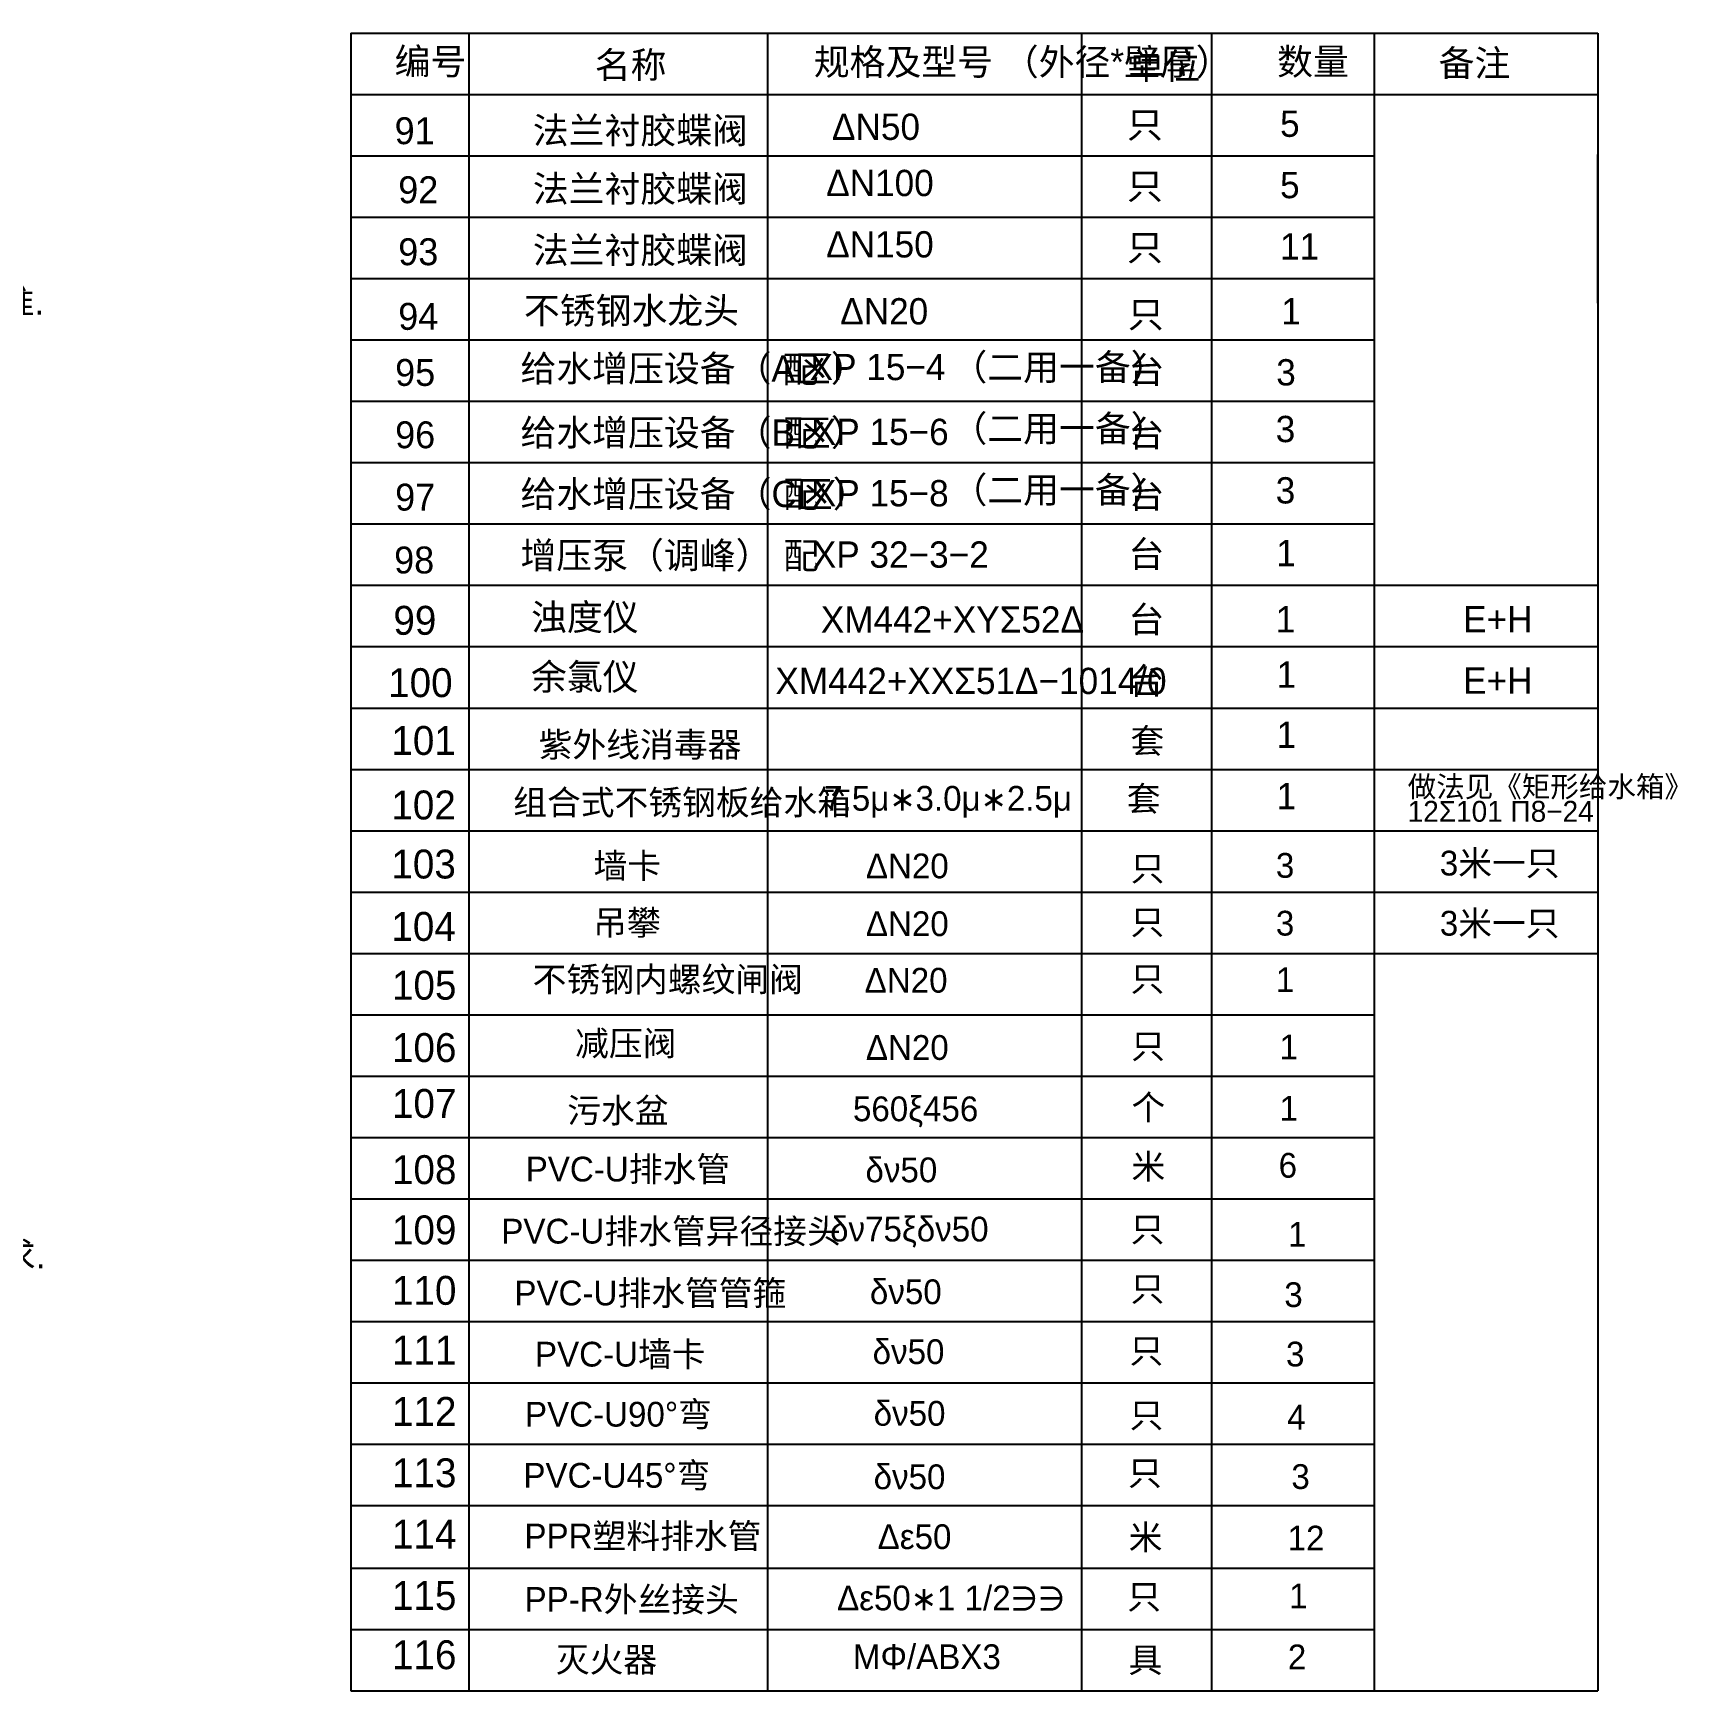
# Model space of a CAD drawing. Header units: millimetres. Extents: x 10779125 to 11142123, y -372083 to -144871.
# Drawn here: x 10981780 to 11004481, y -339208 to -316329 of the extents above; entities that cross this region are included whole.
import ezdxf

# ---------------------------------------------------------------- set-up
doc = ezdxf.new("R2010")
doc.units = ezdxf.units.MM
doc.header["$LTSCALE"] = 1000
doc.header["$MEASUREMENT"] = 0
doc.layers.add('低压管', color=7, linetype='CONTINUOUS')
doc.styles.get("Standard").update_dxf_attribs({"font": 'symbol.ttf'})

msp = doc.modelspace()

# ---------------------------------------------------------------- linework, layer by layer
at = {"layer": '低压管'}
for p, q in [((10986165.1, -316329.1), (10986165.1, -334110.3)), ((10986165.1, -316329.1), (11003378.2, -316329.1)), ((10987792.5, -316329.1), (10987792.5, -317175.9)), ((10991917.3, -316329.1), (10991917.3, -317175.9)), ((10991917.3, -316329.1), (10991917.3, -317175.9)), ((10996251.2, -316329.1), (10996251.2, -317175.9)), ((10996251.2, -316329.1), (10996251.2, -317175.9)), ((10998042.6, -316329.1), (10998042.6, -317175.9)), ((11000291.6, -316329.1), (11000291.6, -317175.9)), ((11000291.6, -316329.1), (11000291.6, -317175.9)), ((11003378.2, -316329.1), (11003378.2, -322919.9)), ((10986165.1, -317175.9), (11003378.2, -317175.9)), ((10986165.1, -317175.9), (10999855.3, -317175.9)), ((10986165.1, -317175.9), (10999855.3, -317175.9)), ((10986165.1, -317175.9), (10999855.3, -317175.9)), ((10986165.1, -317175.9), (11003378.2, -317175.9)), ((10986165.1, -317175.9), (11003378.2, -317175.9)), ((10986165.1, -317175.9), (11003378.2, -317175.9)), ((10986165.1, -317175.9), (11000291.6, -317175.9)), ((10986165.1, -317175.9), (11003378.2, -317175.9)), ((10987792.5, -317175.9), (10987792.5, -331179.1)), ((10991917.3, -317175.9), (10991917.3, -329485.6)), ((10996251.2, -317175.9), (10996251.2, -329485.6)), ((10998042.6, -317175.9), (10998042.6, -329485.6)), ((11000291.6, -317175.9), (11000291.6, -339207.6)), ((11003378.2, -320057.9), (11003378.2, -318005.5)), ((10986165.1, -318022.6), (11000291.6, -318022.6)), ((10986165.1, -318022.6), (11000291.6, -318022.6)), ((10986165.1, -318869.3), (11000291.6, -318869.3)), ((10986165.1, -319716), (11000291.6, -319716)), ((10986165.1, -319716), (11000291.6, -319716)), ((10986165.1, -320562.7), (11000291.6, -320562.7)), ((10986165.1, -320562.7), (11000291.6, -320562.7)), ((10986165.1, -321409.5), (11000291.6, -321409.5)), ((10986165.1, -321409.5), (11000291.6, -321409.5)), ((11003378.2, -322090.2), (11003378.2, -334110.3)), ((10986165.1, -322256.2), (11000291.6, -322256.2)), ((10986165.1, -322256.2), (11000291.6, -322256.2)), ((10986165.1, -322256.2), (11000291.6, -322256.2)), ((10986165.1, -322256.2), (11000291.6, -322256.2)), ((10986165.1, -322256.2), (11000291.6, -322256.2)), ((10986165.1, -322256.2), (11000291.6, -322256.2)), ((10986165.1, -322256.2), (11000291.6, -322256.2)), ((10986165.1, -322256.2), (11000291.6, -322256.2)), ((10986165.1, -322256.2), (11000291.6, -322256.2)), ((10986165.1, -322256.2), (11000291.6, -322256.2)), ((10986165.1, -322256.2), (11000291.6, -322256.2)), ((10986165.1, -322256.2), (11000291.6, -322256.2)), ((10986165.1, -322256.2), (11000291.6, -322256.2)), ((10986165.1, -323102.9), (11000291.6, -323102.9)), ((10986165.1, -323949.6), (11003378.2, -323949.6)), ((10986165.1, -324796.3), (11003378.2, -324796.3)), ((10986165.1, -324796.3), (11003378.2, -324796.3)), ((10986165.1, -324796.3), (11003378.2, -324796.3)), ((10986165.1, -324796.3), (11003378.2, -324796.3)), ((10986165.1, -324796.3), (11003378.2, -324796.3)), ((10986165.1, -324796.3), (11003378.2, -324796.3)), ((10986165.1, -324796.3), (11003378.2, -324796.3)), ((10986165.1, -324796.3), (11003378.2, -324796.3)), ((10986165.1, -324796.3), (11003378.2, -324796.3)), ((10986165.1, -324796.3), (11003378.2, -324796.3)), ((10986165.1, -324796.3), (11003378.2, -324796.3)), ((10986165.1, -324796.3), (11003378.2, -324796.3)), ((10986165.1, -324796.3), (11003378.2, -324796.3)), ((10986165.1, -325643.1), (11003378.2, -325643.1)), ((10986165.1, -325643.1), (11003378.2, -325643.1)), ((10986165.1, -325643.1), (11003378.2, -325643.1)), ((10986165.1, -325643.1), (11003378.2, -325643.1)), ((10986165.1, -325643.1), (11003378.2, -325643.1)), ((10986165.1, -325643.1), (11003378.2, -325643.1)), ((10986165.1, -325643.1), (11003378.2, -325643.1)), ((10986165.1, -325643.1), (11003378.2, -325643.1)), ((10986165.1, -325643.1), (11003378.2, -325643.1)), ((10986165.1, -325643.1), (11003378.2, -325643.1)), ((10986165.1, -325643.1), (11003378.2, -325643.1)), ((10986165.1, -325643.1), (11003378.2, -325643.1)), ((10986165.1, -325643.1), (11003378.2, -325643.1)), ((10986165.1, -326489.8), (11003378.2, -326489.8)), ((10987792.5, -326489.8), (10987792.5, -329876.7)), ((10986165.1, -327336.5), (11003378.2, -327336.5)), ((10986165.1, -327336.5), (11003378.2, -327336.5)), ((10986165.1, -328183.2), (11003378.2, -328183.2)), ((10986165.1, -329029.9), (11003378.2, -329029.9)), ((10987792.5, -329485.6), (10987792.5, -334110.3)), ((10991917.3, -329485.6), (10991917.3, -334110.3)), ((10996251.2, -329485.6), (10996251.2, -334110.3)), ((10998042.6, -329485.6), (10998042.6, -334110.3)), ((10986165.1, -329876.7), (11000291.6, -329876.7)), ((10986165.1, -330723.4), (11000291.6, -330723.4)), ((10998042.6, -331399.8), (10998042.6, -337497.1)), ((10986165.1, -331570.1), (11000291.6, -331570.1)), ((10986165.1, -331570.1), (11000291.6, -331570.1)), ((10991917.3, -331570.1), (10991917.3, -337497.1)), ((10996251.2, -331570.1), (10996251.2, -337497.1)), ((10986165.1, -332416.8), (10986165.1, -339207.6)), ((10986165.1, -332416.8), (11000291.6, -332416.8)), ((10987792.5, -332416.8), (10987792.5, -335803.7)), ((10991917.3, -332416.8), (10991917.3, -339207.6)), ((10991917.3, -332416.8), (10991917.3, -339207.6)), ((10996251.2, -332416.8), (10996251.2, -339207.6)), ((10996251.2, -332416.8), (10996251.2, -339207.6)), ((10998042.6, -332416.8), (10998042.6, -339207.6)), ((10998042.6, -332416.8), (10998042.6, -339207.6)), ((11003378.2, -332433.9), (11003378.2, -339207.6)), ((10986165.1, -333263.5), (11000291.6, -333263.5)), ((10996251.2, -333280.6), (10996251.2, -334974)), ((10996251.2, -333280.6), (10996251.2, -334974)), ((10998042.6, -333280.6), (10998042.6, -334974)), ((10998042.6, -333280.6), (10998042.6, -334974)), ((10986165.1, -334110.3), (11000291.6, -334110.3)), ((10986165.1, -334110.3), (11000291.6, -334110.3)), ((10986165.1, -334957), (11000291.6, -334957)), ((10986165.1, -334957), (11000291.6, -334957)), ((10986165.1, -335803.7), (11000291.6, -335803.7)), ((10986165.1, -335803.7), (11000291.6, -335803.7)), ((10987792.5, -335820.7), (10987792.5, -339207.6)), ((10986165.1, -336650.4), (11000291.6, -336650.4)), ((10986165.1, -337514.2), (11000291.6, -337514.2)), ((10986165.1, -337514.2), (11000291.6, -337514.2)), ((10986165.1, -338360.9), (11000291.6, -338360.9)), ((10986165.1, -338360.9), (11000291.6, -338360.9)), ((10987792.5, -338360.9), (10987792.5, -339207.6)), ((10986165.1, -339207.6), (11003378.2, -339207.6)), ((10986165.1, -339207.6), (11003378.2, -339207.6))]:
    msp.add_line(p, q, dxfattribs=at)

# ---------------------------------------------------------------- texts
for s, height, p in [('编号', 362.88, (10986768.2, -316900)), ('名称', 362.88, (10989531, -316948.8)), ('规格及型号 （外径*壁厚）', 362.88, (10992554, -316907.7)), ('单位', 362.88, (10996897.5, -316964.4)), ('数量', 362.88, (10998949.8, -316903.5)), ('备注', 362.88, (11001179.3, -316923.4)), ('91', 371.21, (10986769.3, -317861.4)), ('法兰衬胶蝶阀', 362.88, (10988676.2, -317853.1)), ('DN50', 362.88, (10992806.2, -317802.7)), ('只', 362.9, (10996877.7, -317773.8)), ('5', 362.9, (10998990.4, -317760.3)), ('法兰衬胶蝶阀', 362.88, (10988676.2, -318657.8)), ('DN100', 362.88, (10992725.6, -318578.3)), ('92', 371.21, (10986819.2, -318676.2)), ('只', 362.9, (10996877.7, -318620.5)), ('5', 362.9, (10998990.4, -318607)), ('法兰衬胶蝶阀', 362.88, (10988676.2, -319504.5)), ('DN150', 362.88, (10992725.6, -319425)), ('只', 362.9, (10996877.7, -319467.2)), ('11', 362.88, (10998990.4, -319453.7)), ('93', 371.21, (10986819.2, -319531.7)), ('考,以厂家实际到货为准.', 351.674, (10976872.4, -320214.6)), ('94', 371.21, (10986819.2, -320423.5)), ('不锈钢水龙头', 362.88, (10988553.5, -320338.8)), ('DN20  ', 362.88, (10992919.8, -320349.4)), ('只', 362.9, (10996889.4, -320391.2)), ('1', 362.9, (10999007, -320348.7)), ('给水增压设备（A区）', 362.88, (10988505.8, -321138)), ('配', 362.9, (10992123.4, -321149.8)), ('CR 15-4', 362.88, (10992497.3, -321118.3)), ('（二用一备）', 362.88, (10994454.1, -321119.4)), ('台', 362.9, (10996897.5, -321158.8)), ('95', 371.21, (10986776.4, -321197.5)), ('3', 362.9, (10998937.4, -321191.5)), ('给水增压设备（B区）', 362.88, (10988505.8, -322023.3)), ('配', 362.9, (10992133.7, -322027.9)), ('CR 15-6', 362.88, (10992541.5, -322013.4)), ('（二用一备）', 362.88, (10994454.1, -321966.1)), ('台', 362.9, (10996897.5, -322036.7)), ('3', 362.9, (10998930, -321973.9)), ('96', 371.21, (10986776.4, -322058)), ('97', 371.21, (10986776.4, -322918.5)), ('给水增压设备（C区）', 362.88, (10988505.8, -322870)), ('配', 362.9, (10992133.7, -322874.6)), ('CR 15-8', 362.88, (10992541.5, -322860.1)), ('（二用一备）', 362.88, (10994454.1, -322812.8)), ('台', 362.9, (10996897.5, -322883.4)), ('3', 362.9, (10998930, -322820.6)), ('98', 371.21, (10986762.5, -323786)), ('增压泵（调峰）', 362.88, (10988505.8, -323716.7)), ('配', 362.9, (10992133.7, -323721.3)), ('CR 32-3-2', 362.88, (10992541.5, -323706.8)), ('台', 362.9, (10996897.5, -323699)), ('1', 362.9, (10998937.4, -323685.6)), ('浊度仪', 362.88, (10988652.3, -324570.3)), ('台', 362.9, (10996897.5, -324603.2)), ('99', 399, (10986751.9, -324632.3)), ('CM442+CUS52D', 362.88, (10992651.8, -324604.1)), ('1', 362.9, (10998930, -324599.7)), ('E+H', 362.88, (11001518.4, -324599.7)), ('100', 399, (10986679.2, -325492.7)), ('余氯仪', 362.88, (10988651, -325393.8)), ('CM442+CCS51D-1014/0', 362.88, (10992024.7, -325450.8)), ('台', 362.9, (10996897.5, -325449.9)), ('1', 362.9, (10998942, -325363.8)), ('E+H', 362.88, (11001518.4, -325446.5)), ('101', 399, (10986723.9, -326290.9)), ('紫外线消毒器', 341.83, (10988757.3, -326319.4)), ('套', 341.8, (10996925.7, -326267.8)), ('1', 362.9, (10998942, -326193.4)), ('套', 341.8, (10996874.3, -327066.3)), ('1', 362.9, (10998942, -327040.1)), ('做法见《矩形给水箱》 ', 288.684, (11000752, -326872.9)), ('102', 399, (10986723.9, -327181.1)), ('组合式不锈钢板给水箱', 341.83, (10988405.5, -327116.6)), ('7.5m*3.0m*2.5m', 341.827, (10992698.7, -327060.4)), ('12S101 P8-24 ', 288.684, (11000752, -327213.4)), ('103', 399, (10986723.9, -327996)), ('墙卡', 341.83, (10989514.8, -327991.1)), ('3米一只', 341.83, (11001195.5, -327954.8)), ('DN20  ', 341.83, (10993273.1, -327993.5)), ('只', 341.8, (10996929.1, -328028.7)), ('3', 341.8, (10998932.6, -327986.2)), ('104', 399, (10986723.9, -328857.3)), ('吊攀', 341.83, (10989509.3, -328775.9)), ('DN20  ', 341.83, (10993273.1, -328791.1)), ('只', 341.8, (10996926.9, -328767.9)), ('3', 341.8, (10998932.6, -328783.8)), ('3米一只', 341.83, (11001195.5, -328784.5)), ('不锈钢内螺纹闸阀', 341.83, (10988674, -329559.3)), ('只', 341.8, (10996926.9, -329551.3)), ('105', 399, (10986732.2, -329668.2)), ('DN20  ', 341.83, (10993257.1, -329571.6)), ('1', 341.8, (10998932.6, -329564.3)), ('106', 399, (10986732.2, -330528.7)), ('减压阀', 341.83, (10989260.3, -330442.5)), ('只', 341.8, (10996935.5, -330479.2)), ('DN20  ', 341.83, (10993273, -330499.6)), ('1', 341.8, (10998984.3, -330492.3)), ('107', 399, (10986732.2, -331300.1)), ('污水盆', 341.83, (10989151.1, -331368)), ('560x456', 341.83, (10993095, -331346.3)), ('个', 341.8, (10996939.5, -331325.2)), ('1', 341.8, (10998983.8, -331339)), ('108', 399, (10986732.2, -332213.8)), ('PVC-U排水管', 341.83, (10988578.3, -332177.6)), ('dn50', 341.83, (10993267.6, -332188.6)), ('米', 341.8, (10996939.5, -332143.7)), ('6', 341.8, (10998970.6, -332125.4)), ('109', 399, (10986732.2, -333045.2)), ('PVC-U排水管异径接头', 341.827, (10988241.6, -333034.3)), ('dn75xdn50', 341.83, (10992779.7, -333005.7)), ('只', 341.8, (10996927.9, -333008.3)), ('1', 341.8, (10999100.4, -333078.6)), ('配置见水公司相关要求.', 362.88, (10976864, -333377.9)), ('110', 399, (10986732.2, -333879.7)), ('PVC-U排水管管箍', 341.83, (10988422.1, -333887.9)), ('dn50', 341.83, (10993329, -333870.9)), ('只', 341.8, (10996927.9, -333829.5)), ('3', 341.8, (10999048.8, -333910.8)), ('111', 399, (10986732.2, -334704.1)), ('PVC-U墙卡', 341.83, (10988705.9, -334732)), ('dn50', 341.83, (10993366.5, -334697.4)), ('只', 341.8, (10996912.8, -334683.5)), ('3', 341.8, (10999072.3, -334730.5)), ('112', 399, (10986732.2, -335550.8)), ('PVC-U90%%D弯', 341.827, (10988568.3, -335560.9)), ('dn50', 341.83, (10993381.1, -335548.3)), ('只', 341.8, (10996912.8, -335574)), ('4', 341.8, (10999087.5, -335601.7)), ('113', 399, (10986732.2, -336397.5)), ('PVC-U45%%D弯', 341.827, (10988546.7, -336404.3)), ('dn50', 341.83, (10993380.4, -336424.2)), ('只', 341.8, (10996891.6, -336371.5)), ('3', 341.8, (10999146.4, -336421.3)), ('114', 399, (10986732.2, -337244.2)), ('PPR塑料排水管', 341.83, (10988560.6, -337240.8)), ('De50', 341.83, (10993436.8, -337250.9)), ('米', 341.8, (10996900.9, -337259.7)), ('12', 341.83, (10999095.1, -337270.4)), ('115', 399, (10986732.2, -338090.9)), ('PP-R外丝接头', 341.83, (10988562.6, -338116.7)), ("De50*1 1/2''", 341.827, (10992875.9, -338096.7)), ('只', 341.8, (10996881, -338077.5)), ('1', 341.8, (10999117, -338068)), ('116', 399, (10986732.2, -338908.6)), ('灭火器', 341.83, (10988993.3, -338947.8)), ('MF/ABC3', 341.83, (10993095, -338907.3)), ('具', 341.8, (10996897.5, -338952.1)), ('2', 341.8, (10999097.8, -338910.4))]:
    msp.add_text(s, height=height, dxfattribs=at).set_placement(p)

doc.saveas('drawing.dxf')
